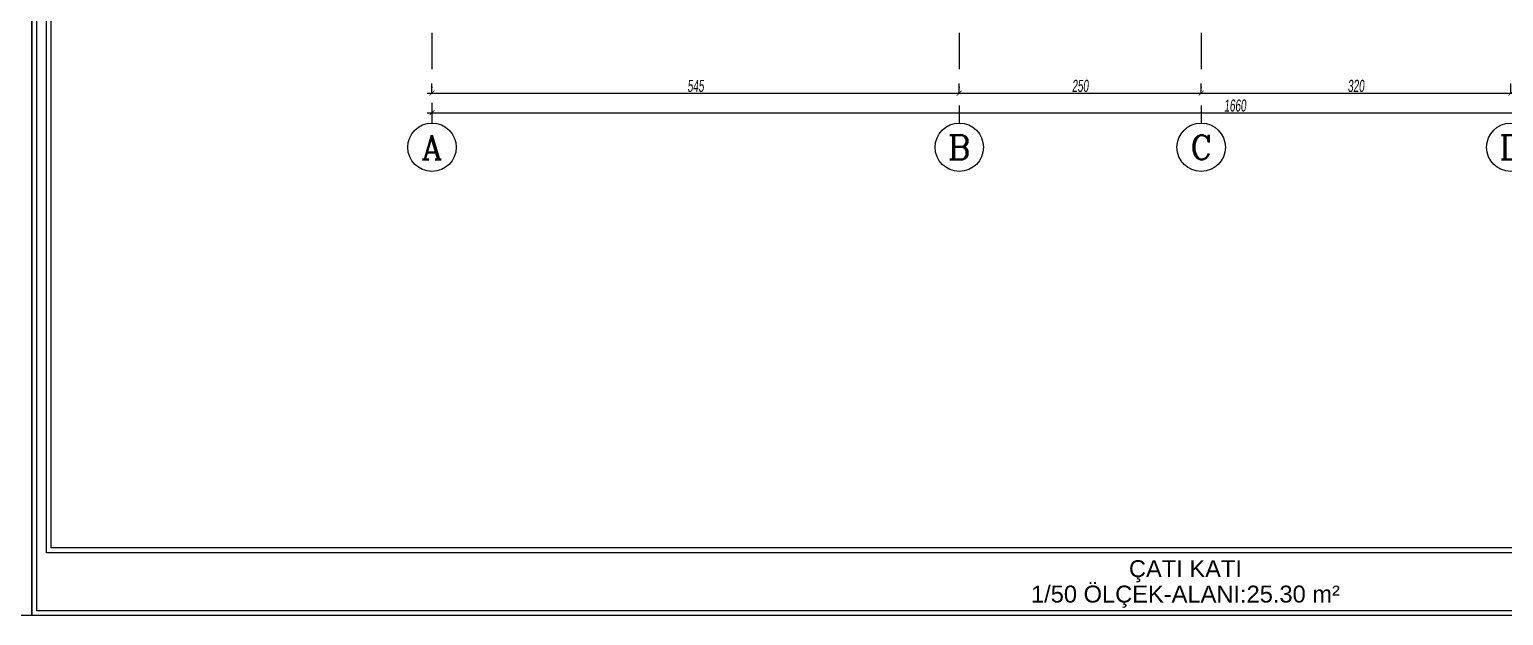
# Model space of a CAD drawing. Header units: millimetres. Extents: x -2145 to 33996, y -835 to 2363.
# Drawn here: x 16343 to 17867, y -835 to -229 of the extents above; entities that cross this region are included whole.
import ezdxf
from ezdxf.enums import TextEntityAlignment as Align

# ---------------------------------------------------------------- set-up
doc = ezdxf.new("R2010")
doc.units = ezdxf.units.MM
doc.linetypes.add('DASHDOT', pattern=[1, 0.5, -0.25, 0, -0.25])
for name, color, linetype, lineweight in [('arcCGDM_antet', 85, 'Continuous', 20), ('NET_AKS', 251, 'DASHDOT', 9), ('NET_AKS_YAZI', 31, 'DASHDOT', 9), ('NET_ÖLÇÜ_AKS', 31, 'Continuous', 15)]:
    doc.layers.add(name, color=color, linetype=linetype, lineweight=lineweight)
doc.layers.add('text', color=7, linetype='Continuous')
doc.styles.add('BODRUM', font='swisscl.ttf', dxfattribs={"width": 0.8, "oblique": 5})
doc.styles.get("Standard").update_dxf_attribs({"font": 'arial.ttf'})
doc.styles.add('TAks_2', font='ROMANC', dxfattribs={"height": 5})
doc.dimstyles.new('olcu-50', dxfattribs={"dimscale": 0, "dimtxt": 12.5, "dimasz": 5, "dimexe": 10, "dimexo": 10, "dimgap": 1, "dimtad": 1, "dimdec": 1, "dimzin": 12, "dimtxsty": 'BODRUM', "dimblk": 'ARCHTICK', "dimcen": 8, "dimdle": 5, "dimclrd": 256, "dimclre": 256, "dimclrt": 256, "dimadec": 0, "dimazin": 2, "dimtfac": 1, "dimtdec": 1, "dimtix": 1, "dimtmove": 0, "dimatfit": 3, "dimldrblk": 'ARCHTICK', "dimfxl": 15, "dimfxlon": 1, "dimlwd": -1, "dimlwe": -1, "dimarcsym": 0})

# ---------------------------------------------------------------- blocks, each defined once
blk = doc.blocks.new('_ArchTick')
at = {"color": 0, "linetype": 'ByBlock', "const_width": 0.15}
blk.add_lwpolyline([(-0.5, -0.5), (0.5, 0.5)], dxfattribs=at)
blk = doc.blocks.new('*D1576')
at = {"layer": 'Defpoints', "color": 0, "transparency": 16777216}
for p in [(-830, -1134), (-285, -1134), (-285, -1134)]:
    blk.add_point(p, dxfattribs=at)
at = {"layer": 'NET_ÖLÇÜ_AKS', "transparency": 16777216}
for p, q in [((-830, -1134), (-830, -1124)), ((-285, -1134), (-285, -1124)), ((-835, -1134), (-280, -1134))]:
    blk.add_line(p, q, dxfattribs=at)
at = {"layer": 'NET_ÖLÇÜ_AKS', "transparency": 16777216, "xscale": 5, "yscale": 5, "zscale": 5, "rotation": 180}
blk.add_blockref('_ArchTick', (-830, -1134), dxfattribs=at)
at = {"layer": 'NET_ÖLÇÜ_AKS', "transparency": 16777216, "xscale": 5, "yscale": 5, "zscale": 5}
blk.add_blockref('_ArchTick', (-285, -1134), dxfattribs=at)
at = {"layer": 'NET_ÖLÇÜ_AKS', "transparency": 16777216, "insert": (-557.5, -1126.6), "char_height": 12.5, "attachment_point": 5, "style": 'BODRUM'}
blk.add_mtext('545', dxfattribs=at)
blk = doc.blocks.new('*D1577')
at = {"layer": 'Defpoints', "color": 0, "transparency": 16777216}
for p in [(-285, -1134), (-35, -1134), (-35, -1134)]:
    blk.add_point(p, dxfattribs=at)
at = {"layer": 'NET_ÖLÇÜ_AKS', "transparency": 16777216}
for p, q in [((-285, -1134), (-285, -1124)), ((-35, -1134), (-35, -1124)), ((-290, -1134), (-30, -1134))]:
    blk.add_line(p, q, dxfattribs=at)
at = {"layer": 'NET_ÖLÇÜ_AKS', "transparency": 16777216, "xscale": 5, "yscale": 5, "zscale": 5, "rotation": 180}
blk.add_blockref('_ArchTick', (-285, -1134), dxfattribs=at)
at = {"layer": 'NET_ÖLÇÜ_AKS', "transparency": 16777216, "xscale": 5, "yscale": 5, "zscale": 5}
blk.add_blockref('_ArchTick', (-35, -1134), dxfattribs=at)
at = {"layer": 'NET_ÖLÇÜ_AKS', "transparency": 16777216, "insert": (-160, -1126.6), "char_height": 12.5, "attachment_point": 5, "style": 'BODRUM'}
blk.add_mtext('250', dxfattribs=at)
blk = doc.blocks.new('*D1578')
at = {"layer": 'Defpoints', "color": 0, "transparency": 16777216}
for p in [(-35, -1134), (285, -1134), (285, -1134)]:
    blk.add_point(p, dxfattribs=at)
at = {"layer": 'NET_ÖLÇÜ_AKS', "transparency": 16777216}
for p, q in [((-35, -1134), (-35, -1124)), ((285, -1134), (285, -1124)), ((-40, -1134), (290, -1134))]:
    blk.add_line(p, q, dxfattribs=at)
at = {"layer": 'NET_ÖLÇÜ_AKS', "transparency": 16777216, "xscale": 5, "yscale": 5, "zscale": 5, "rotation": 180}
blk.add_blockref('_ArchTick', (-35, -1134), dxfattribs=at)
at = {"layer": 'NET_ÖLÇÜ_AKS', "transparency": 16777216, "xscale": 5, "yscale": 5, "zscale": 5}
blk.add_blockref('_ArchTick', (285, -1134), dxfattribs=at)
at = {"layer": 'NET_ÖLÇÜ_AKS', "transparency": 16777216, "insert": (125, -1126.6), "char_height": 12.5, "attachment_point": 5, "style": 'BODRUM'}
blk.add_mtext('320', dxfattribs=at)
blk = doc.blocks.new('*D1580')
at = {"layer": 'Defpoints', "color": 0, "transparency": 16777216}
for p in [(-830, -1134), (830, -1134), (830, -1154.3)]:
    blk.add_point(p, dxfattribs=at)
at = {"layer": 'NET_ÖLÇÜ_AKS', "transparency": 16777216}
for p, q in [((-835, -1154.3), (835, -1154.3)), ((-830, -1144), (-830, -1164.3)), ((830, -1144), (830, -1164.3))]:
    blk.add_line(p, q, dxfattribs=at)
at = {"layer": 'NET_ÖLÇÜ_AKS', "transparency": 16777216, "xscale": 5, "yscale": 5, "zscale": 5, "rotation": 180}
blk.add_blockref('_ArchTick', (-830, -1154.3), dxfattribs=at)
at = {"layer": 'NET_ÖLÇÜ_AKS', "transparency": 16777216, "xscale": 5, "yscale": 5, "zscale": 5}
blk.add_blockref('_ArchTick', (830, -1154.3), dxfattribs=at)
at = {"layer": 'NET_ÖLÇÜ_AKS', "transparency": 16777216, "insert": (0, -1146.9), "char_height": 12.5, "attachment_point": 5, "style": 'BODRUM'}
blk.add_mtext('1660', dxfattribs=at)
blk = doc.blocks.new('A$C5ec6af74')
at = {"layer": 'NET_AKS', "ltscale": 75}
for p, q in [((-865, 1185), (-865, -185)), ((-320, 1185), (-320, -185)), ((-70, 1185), (-70, -185))]:
    blk.add_line(p, q, dxfattribs=at)
at = {"layer": 'NET_AKS', "linetype": 'Continuous', "ltscale": 100}
for centre in [(-865, -210), (-320, -210), (-70, -210), (250, -210)]:
    blk.add_circle(centre, 25, dxfattribs=at)
at = {"layer": 'NET_AKS_YAZI', "linetype": 'Continuous', "style": 'TAks_2'}
for s, p in [('A', (-865, -210)), ('B', (-320, -210)), ('C', (-70, -210)), ('D', (250, -210))]:
    blk.add_text(s, height=25, dxfattribs=at).set_placement(p, align=Align.MIDDLE_CENTER)
blk = doc.blocks.new('A$C3a4dd877')
at = {"layer": 'NET_ÖLÇÜ_AKS'}
for p2, distance, picture, middle in [((-285, -1133.99), 0, '*D1576', (-557.5, -1126.61)), ((830, -1133.99), -20.28, '*D1580', (0, -1146.87))]:
    dim = blk.add_aligned_dim(p1=(-830, -1133.99), p2=p2, distance=distance, dimstyle='olcu-50', override={"dimscale": 1}, dxfattribs=at)
    dim.commit()
    dim.dimension.update_dxf_attribs({"geometry": picture, "text_midpoint": middle})
for base, p1, p2, picture, middle in [((-35, -1133.99), (-285, -1133.99), (-35, -1133.99), '*D1577', (-160, -1126.59)), ((285, -1133.99), (-35, -1133.99), (285, -1133.99), '*D1578', (125, -1126.58))]:
    dim = blk.add_linear_dim(base=base, p1=p1, p2=p2, angle=180, dimstyle='olcu-50', override={"dimscale": 1, "dimtmove": 1}, dxfattribs=at)
    dim.commit()
    dim.dimension.update_dxf_attribs({"geometry": picture, "text_midpoint": middle})

msp = doc.modelspace()

# ---------------------------------------------------------------- linework, layer by layer
at = {"layer": 'arcCGDM_antet', "ltscale": 10}
for points in [[(13845.97, 1665.32), (16345.97, 1665.32), (16345.97, -834.68), (13845.97, -834.68)], [(16345.97, 1665.32), (18845.97, 1665.32), (18845.97, -834.68), (16345.97, -834.68)], [(16350.97, 1660.32), (18840.97, 1660.32), (18840.97, -829.68), (16350.97, -829.68)], [(16360.97, 1650.32), (18830.97, 1650.32), (18830.97, -769.68), (16360.97, -769.68)], [(16365.97, 1645.32), (18825.97, 1645.32), (18825.97, -764.68), (16365.97, -764.68)]]:
    msp.add_lwpolyline(points, close=True, dxfattribs=at)

# ---------------------------------------------------------------- block references
at = {"layer": 'NET_AKS'}
msp.add_blockref('A$C5ec6af74', (17624.48, -140.39), dxfattribs=at)
at = {"layer": 'NET_ÖLÇÜ_AKS'}
msp.add_blockref('A$C3a4dd877', (17589.48, 839.61), dxfattribs=at)

# ---------------------------------------------------------------- texts
at = {"layer": 'text', "linetype": 'Continuous', "insert": (17538.23, -777.46), "char_height": 17.5, "width": 396.5028, "attachment_point": 2, "line_spacing_factor": 0.9}
msp.add_mtext('\\A1;ÇATI KATI \\P1/50 ÖLÇEK-ALANI:25.30 m²', dxfattribs=at)

doc.saveas('drawing.dxf')
